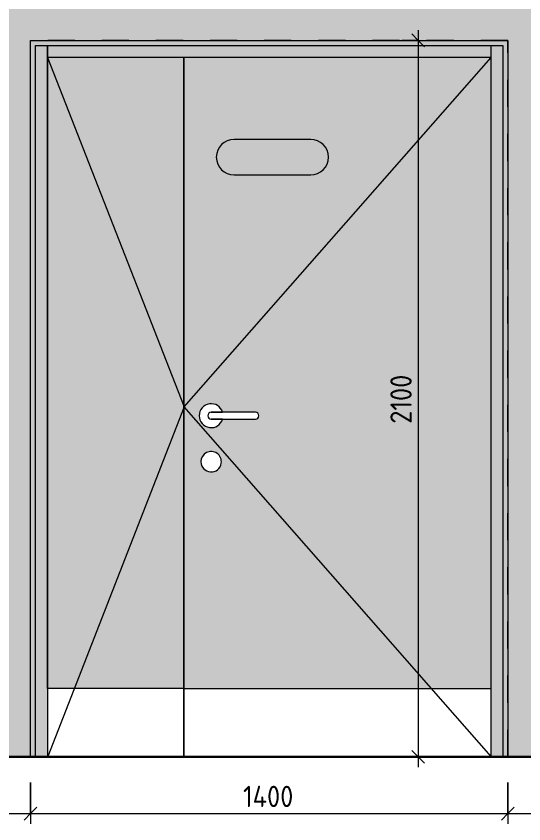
# Model space of a CAD drawing. Header units: millimetres. Extents: x 855 to 54851, y -2301 to 5636.
# Drawn here: x 33521 to 35009, y -196 to 2171 of the extents above; entities that cross this region are included whole.
import ezdxf

# ---------------------------------------------------------------- set-up
doc = ezdxf.new("R2010")
doc.units = ezdxf.units.MM
doc.linetypes.add('Штрих', pattern=[158.75, 79.375, -79.375])
for name, color, linetype, lineweight in [('A-ANNO-DIMS', 7, 'Continuous', 9), ('A-ANNO-DIMS-25', 7, 'Continuous', 9), ('A-DETL', 7, 'Continuous', 9), ('A-DOOR', 7, 'Continuous', 9), ('A-DOOR-2', 7, 'Штрих', 9), ('A-DOOR-FRAM-1', 7, 'Continuous', 9), ('A-DOOR-IDEN', 7, 'Continuous', 9), ('A-FLOR', 7, 'Continuous', 9), ('A-WALL-PATT', 7, 'Continuous', 9), ('I-WALL', 7, 'Continuous', 9)]:
    doc.layers.add(name, color=color, linetype=linetype, lineweight=lineweight)
doc.layers.add('A-FLOR-FNSH-1', color=7, linetype='Continuous', lineweight=30, true_color=0x3c3c3c)
doc.styles.add('ISOCPEUR_2', font='isocpeur.ttf', dxfattribs={"width": 0.9, "height": 62.5})
doc.dimstyles.new('ISO-2_5_0_9К_БОЛЬШОЙ_1', dxfattribs={"dimscale": 304.8, "dimtxt": 62.248823, "dimasz": 0.123031, "dimexe": 0.098425, "dimexo": 0.246063, "dimgap": 0, "dimtad": 1, "dimdec": 0, "dimrnd": 10, "dimzin": 0, "dimdsep": 46, "dimtxsty": 'ISOCPEUR_2', "dimblk1": 'OBLIQUE', "dimblk2": 'OBLIQUE', "dimsah": 1, "dimcen": 0.09, "dimdle": 0.098425, "dimazin": 0, "dimtfac": 1, "dimtdec": 4, "dimtix": 1, "dimtmove": 0, "dimatfit": 3, "dimfxl": 1, "dimtvp": 1, "dimtolj": 1, "dimtzin": 0, "dimarcsym": 2})

# ---------------------------------------------------------------- blocks, each defined once
blk = doc.blocks.new('110_Дверь_СКБ_2Ст - Д-5_п__в составе перегородки _не входит в спец__-32680960-Развертка 1_67-2')
at = {"layer": 'A-DOOR'}
blk.add_hatch(color=256, dxfattribs=at).paths.add_polyline_path([(-2875, 200), (-2475, 200), (-2475, 2050), (-2875, 2050), (-2875, 487.2)])
h = blk.add_hatch(color=256, dxfattribs=at)
h.paths.add_polyline_path([(-2475, 200), (-1575, 200), (-1575, 2050), (-2475, 2050), (-2475, 487.2)])
h.paths.add_polyline_path([(-2397.1, 835.1), (-2404.5, 836.5), (-2411.2, 839.8), (-2417, 844.6), (-2421.3, 850.6), (-2424.1, 857.6), (-2425, 865), (-2424, 872.5), (-2421.3, 879.5), (-2416.8, 885.6), (-2410.9, 890.4), (-2404.1, 893.6), (-2396.6, 895), (-2389.1, 894.4), (-2381.9, 892), (-2375.6, 887.9), (-2370.5, 882.3), (-2367, 875.6), (-2365.2, 868.3), (-2365.3, 860.7), (-2367.7, 852.9), (-2371, 847), (-2376.2, 841.6), (-2382.5, 837.7), (-2389.7, 835.5)])
h.paths.add_polyline_path([(-2395.5, 965), (-2404.5, 966.3), (-2412.8, 969.9), (-2419.9, 975.4), (-2425.4, 982.7), (-2428.8, 991), (-2430, 1000), (-2428.8, 1009), (-2425.4, 1017.3), (-2419.9, 1024.6), (-2412.8, 1030.1), (-2404.5, 1033.7), (-2395, 1034.9), (-2386.5, 1034), (-2378.1, 1030.7), (-2370.8, 1025.3), (-2365.1, 1018.3), (-2361.5, 1010), (-2265, 1010), (-2262.4, 1009.7), (-2260, 1008.7), (-2257.9, 1007.1), (-2256.3, 1005), (-2255.3, 1002.6), (-2255, 1000), (-2255.3, 997.4), (-2256.3, 995), (-2257.9, 992.9), (-2260, 991.3), (-2262.4, 990.3), (-2265, 990), (-2361.5, 990), (-2365.1, 981.7), (-2370.8, 974.7), (-2378.1, 969.3), (-2386.5, 966), (-2395, 965.1)])
at = {"layer": 'A-DOOR-FRAM-1'}
for points in [[(-2925, 0), (-2910, 0), (-2910, 2085), (-1540, 2085), (-1540, 0), (-1525, 0), (-1525, 2100), (-2925, 2100), (-2925, 487.2)], [(-2875, 0), (-2875, 2085), (-2910, 2085), (-2910, 0)], [(-2665.1, 2050), (-1575, 2050), (-1575, 2085), (-2875, 2085), (-2875, 2050)], [(-1575, 0), (-1540, 0), (-1540, 2085), (-1575, 2085), (-1575, 200)]]:
    blk.add_hatch(color=256, dxfattribs=at).paths.add_polyline_path(points)
at = {"layer": 'A-DOOR'}
for p, q in [((-2475, 2050), (-2875, 2050)), ((-2875, 200), (-2875, 2050)), ((-1575, 2050), (-2475, 2050)), ((-2475, 200), (-2475, 2050)), ((-2475, 2050), (-2475, 200)), ((-1575, 2050), (-1575, 200)), ((-2265, 1010), (-2395, 1010)), ((-2395, 1010), (-2361.5, 1010)), ((-2395, 990), (-2265, 990)), ((-2361.5, 990), (-2395, 990)), ((-2475, 200), (-2875, 200)), ((-2875, 200), (-2875, 0)), ((-2475, 200), (-1575, 200)), ((-2475, 200), (-2475, 0)), ((-2475, 0), (-2475, 200)), ((-1575, 200), (-1575, 0))]:
    blk.add_line(p, q, dxfattribs=at)
for centre, radius, start, end in [((-2395, 1000), 35, 16.6015, 180), ((-2395, 1000), 35, 180, 343.3985), ((-2395, 1000), 10, 90, 270), ((-2395, 1000), 10, 90, 270), ((-2265, 1000), 10, 270, 90), ((-2395, 865), 30, 351.8301, 180), ((-2395, 865), 30, 180, 351.8301)]:
    blk.add_arc(centre, radius, start, end, dxfattribs=at)
at = {"layer": 'A-DOOR-2'}
for p, q in [((-1525, 2100), (-2925, 2100)), ((-2925, 0), (-2925, 2100)), ((-1525, 2100), (-2925, 2100)), ((-2925, 0), (-2925, 2100)), ((-1525, 0), (-1525, 2100)), ((-1525, 0), (-1525, 2100))]:
    blk.add_line(p, q, dxfattribs=at)
at = {"layer": 'A-DOOR-FRAM-1'}
for p, q in [((-2910, 0), (-2910, 2085)), ((-2910, 2085), (-1540, 2085)), ((-2875, 2050), (-2875, 2085)), ((-2875, 2085), (-2875, 200)), ((-1575, 2085), (-1575, 2050)), ((-1575, 2085), (-1575, 200)), ((-1540, 2085), (-1540, 0)), ((-1575, 2050), (-2875, 2050))]:
    blk.add_line(p, q, dxfattribs=at)
blk = doc.blocks.new('М_двери - Типоразмер_рамка-25223575-Развертка 1_67-2')
at = {"layer": 'A-DOOR-IDEN'}
for p, q in [((-2103.1, 1809.6), (-2327.9, 1809.6)), ((-2327.9, 1705.6), (-2103.1, 1705.6))]:
    blk.add_line(p, q, dxfattribs=at)
for centre, start, end in [((-2327.9, 1757.6), 90, 270), ((-2103.1, 1757.6), 270, 90)]:
    blk.add_arc(centre, 52, start, end, dxfattribs=at)
blk = doc.blocks.new('DIMBLOCK26-Развертка 1_67-2')
at = {"layer": 'A-ANNO-DIMS-25'}
for p, q in [((31327.4, -75), (31327.4, -196.3)), ((31327.4, -166.3), (31327.4, -75.1)), ((33562.4, -75), (33562.4, -196.3)), ((33562.4, -166.3), (33562.4, -75.1)), ((31297.4, -166.3), (33562.4, -166.3))]:
    blk.add_line(p, q, dxfattribs=at)
at = {"layer": 'A-ANNO-DIMS-25', "lineweight": 20}
for p, q in [((31327.4, -166.3), (31346.1, -147.6)), ((33562.4, -166.3), (33581.1, -147.6)), ((31327.4, -166.3), (31308.6, -185.1)), ((33562.4, -166.3), (33543.6, -185.1))]:
    blk.add_line(p, q, dxfattribs=at)
at = {"layer": 'A-ANNO-DIMS-25', "color": 0, "insert": (32362.9, -84.7), "char_height": 62.5, "width": 196.802, "attachment_point": 1, "line_spacing_factor": 1.149209, "style": 'ISOCPEUR_2'}
blk.add_mtext('2240', dxfattribs=at)
blk = doc.blocks.new('_Oblique')
at = {"color": 0, "linetype": 'ByBlock', "lineweight": -2}
blk.add_line((-0.5, -0.5), (0.5, 0.5), dxfattribs=at)
blk = doc.blocks.new('DIMBLOCK27-Развертка 1_67-2')
at = {"layer": 'A-ANNO-DIMS-25'}
for p, q in [((33562.4, -75), (33562.4, -196.3)), ((33562.4, -166.3), (33562.4, -75.1)), ((34962.4, -75), (34962.4, -196.3)), ((34962.4, -166.3), (34962.4, -75.1)), ((33562.4, -166.3), (34962.4, -166.3))]:
    blk.add_line(p, q, dxfattribs=at)
at = {"layer": 'A-ANNO-DIMS-25', "lineweight": 20}
for p, q in [((33562.4, -166.3), (33581.1, -147.6)), ((34962.4, -166.3), (34981.1, -147.6)), ((33562.4, -166.3), (33543.6, -185.1)), ((34962.4, -166.3), (34943.6, -185.1))]:
    blk.add_line(p, q, dxfattribs=at)
at = {"layer": 'A-ANNO-DIMS-25', "color": 0, "insert": (34185.8, -84.7), "char_height": 62.5, "width": 183.873, "attachment_point": 1, "line_spacing_factor": 1.149209, "style": 'ISOCPEUR_2'}
blk.add_mtext('1400', dxfattribs=at)
blk = doc.blocks.new('DIMBLOCK28-Развертка 1_67-2')
at = {"layer": 'A-ANNO-DIMS-25'}
for p, q in [((35950, 25), (35950, -196.3)), ((35950, -166.3), (35950, 25)), ((34962.4, -75), (34962.4, -196.3)), ((34962.4, -166.3), (34962.4, -75.1)), ((34962.4, -166.3), (35950, -166.3))]:
    blk.add_line(p, q, dxfattribs=at)
at = {"layer": 'A-ANNO-DIMS-25', "lineweight": 20}
for p, q in [((34962.4, -166.3), (34981.1, -147.6)), ((35950, -166.3), (35968.8, -147.6)), ((34962.4, -166.3), (34943.6, -185.1)), ((35950, -166.3), (35931.3, -185.1))]:
    blk.add_line(p, q, dxfattribs=at)
at = {"layer": 'A-ANNO-DIMS-25', "color": 0, "insert": (35396.9, -84.7), "char_height": 62.5, "width": 142.215, "attachment_point": 1, "line_spacing_factor": 1.149209, "style": 'ISOCPEUR_2'}
blk.add_mtext('990', dxfattribs=at)
blk = doc.blocks.new('DIMBLOCK30-Развертка 1_67-2')
at = {"layer": 'A-ANNO-DIMS-25', "lineweight": 20}
for p, q in [((34699.6, 2100), (34680.9, 2118.7)), ((34699.6, 2100), (34718.4, 2081.2)), ((34699.6, 0), (34680.9, 18.8)), ((34699.6, 0), (34718.4, -18.8))]:
    blk.add_line(p, q, dxfattribs=at)
at = {"layer": 'A-ANNO-DIMS-25'}
for p, q in [((34699.6, 2130), (34699.6, -30)), ((34651.1, 2100), (34729.6, 2100)), ((34699.6, 2100), (34651.1, 2100)), ((34651.1, 0), (34729.6, 0)), ((34699.6, 0), (34651.1, 0))]:
    blk.add_line(p, q, dxfattribs=at)
at = {"layer": 'A-ANNO-DIMS-25', "color": 0, "insert": (34618, 976.4), "char_height": 62.5, "width": 176.691, "attachment_point": 1, "rotation": 90, "line_spacing_factor": 1.149209, "style": 'ISOCPEUR_2'}
blk.add_mtext('2100', dxfattribs=at)

msp = doc.modelspace()

# ---------------------------------------------------------------- hatches: boundary and pattern name
at = {"layer": 'A-WALL-PATT'}
h = msp.add_hatch(color=256, dxfattribs=at)
h.paths.add_polyline_path([(31343.4, 0), (33562.4, 0), (33562.4, 2100), (34962.4, 2100), (34962.4, 0), (35966.4, 0), (35966.4, 497.9), (35950.1, 497.9), (35950.1, 520), (35966.4, 520), (35966.4, 3700), (31328.4, 3700), (31328.4, 2350), (31348.4, 2350), (31348.4, 2250), (31328.4, 2250), (31328.4, 1650), (31348.4, 1650), (31348.4, 1550), (31328.4, 1550), (31328.4, 50), (31343.4, 50), (31343.4, 14.1)])
h.paths.add_polyline_path([(35950.1, 100), (35950.1, 470), (35966.1, 470), (35966.1, 100)])

# ---------------------------------------------------------------- linework, layer by layer
at = {"layer": 'A-DETL'}
for p, q in [((33612.4, 2050), (34013.5, 1025.7)), ((34912.4, 2050), (34012, 1026.1)), ((34013.5, 1025.7), (33613.6, 1)), ((34012, 1026.1), (34912.4, 0.6))]:
    msp.add_line(p, q, dxfattribs=at)
at = {"layer": 'A-FLOR'}
msp.add_line((36337.4, -0.1), (31307.1, -0.1), dxfattribs=at)
at = {"layer": 'A-FLOR-FNSH-1'}
msp.add_line((36316.4, 0), (31328.4, 0), dxfattribs=at)
at = {"layer": 'I-WALL'}
for p, q in [((33562.4, 0), (33562.4, 2100)), ((33562.4, 2100), (34962.4, 2100)), ((34962.4, 2100), (34962.4, 0))]:
    msp.add_line(p, q, dxfattribs=at)

# ---------------------------------------------------------------- block references
at = {"layer": 'A-DOOR'}
msp.add_blockref('110_Дверь_СКБ_2Ст - Д-5_п__в составе перегородки _не входит в спец__-32680960-Развертка 1_67-2', (36487.4, 0), dxfattribs=at)
at = {"layer": 'A-DOOR-IDEN'}
msp.add_blockref('М_двери - Типоразмер_рамка-25223575-Развертка 1_67-2', (36487.4, 0), dxfattribs=at)

# ---------------------------------------------------------------- dimensions: what is measured, and where the dimension line sits
at = {"layer": 'A-ANNO-DIMS'}
dim = msp.add_linear_dim(base=(34699.6, 0), p1=(34726.1, 2100), p2=(34726.1, 0), angle=90, dimstyle='ISO-2_5_0_9К_БОЛЬШОЙ_1', override={"dimpost": '<>', "dimfxl": 2100}, dxfattribs=at)
dim.commit()
dim.dimension.update_dxf_attribs({"geometry": 'DIMBLOCK30-Развертка 1_67-2', "text_midpoint": (34668.4, 1050)})
for base, p1, p2, override, picture, middle in [((35950, -166.3), (34962.4, 0), (35950, 100), {"dimpost": '<>', "dimfxl": 992.690679}, 'DIMBLOCK28-Развертка 1_67-2', (35456.2, -135.1)), ((33562.4, -166.3), (31327.4, 0), (33562.4, 0), {"dimpost": '<>', "dimfxl": 2235.000005}, 'DIMBLOCK26-Развертка 1_67-2', (32444.9, -135.1)), ((34962.4, -166.3), (33562.4, 0), (34962.4, 0), {"dimpost": '<>', "dimfxl": 1400}, 'DIMBLOCK27-Развертка 1_67-2', (34262.4, -135.1))]:
    dim = msp.add_linear_dim(base=base, p1=p1, p2=p2, dimstyle='ISO-2_5_0_9К_БОЛЬШОЙ_1', override=override, dxfattribs=at)
    dim.commit()
    dim.dimension.update_dxf_attribs({"geometry": picture, "text_midpoint": middle})

doc.saveas('drawing.dxf')
